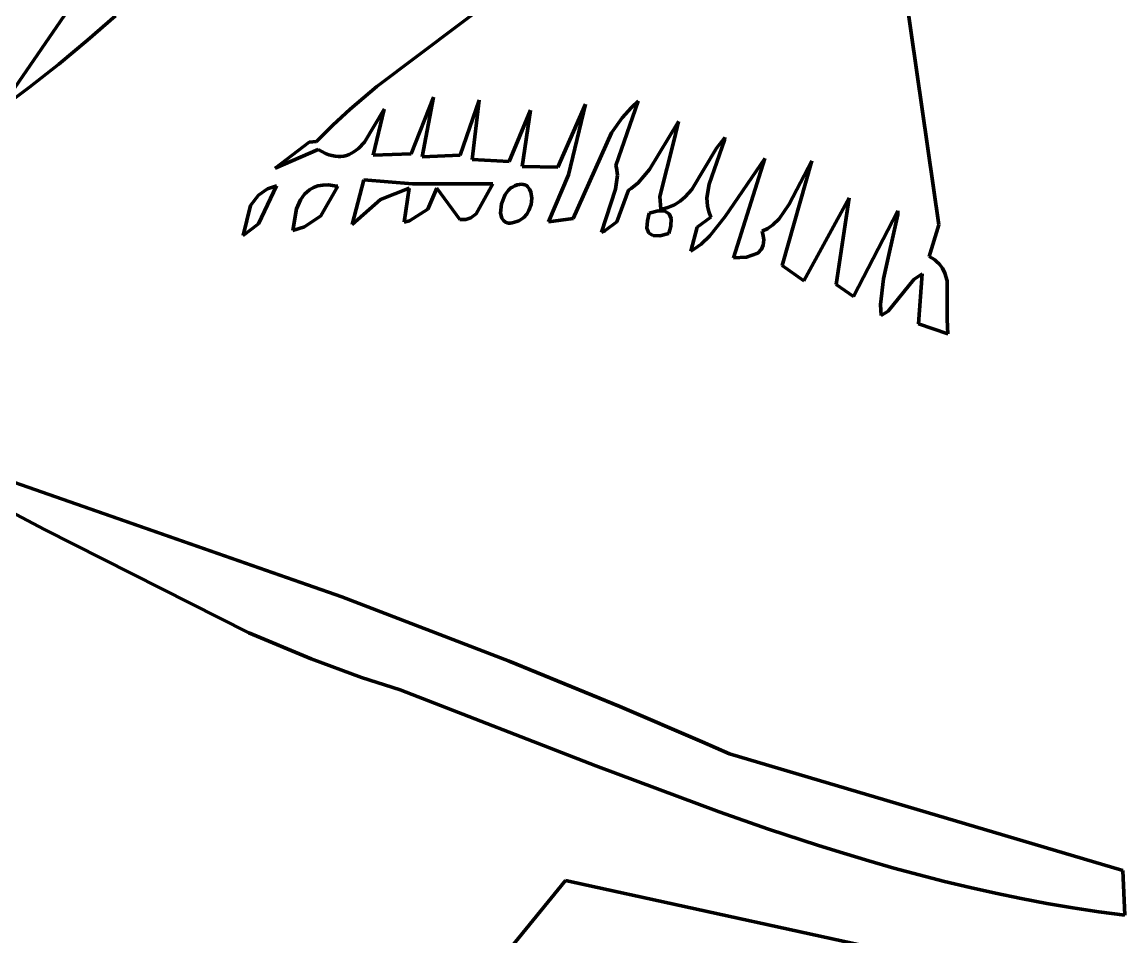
# Model space of a CAD drawing. Header units: millimetres. Extents: x 0 to 11.1, y 0 to 17.3.
# Drawn here: x 3.809 to 5.061, y 8.843 to 9.881 of the extents above; entities that cross this region are included whole.
import ezdxf

# ---------------------------------------------------------------- set-up
doc = ezdxf.new("R2010")
doc.units = ezdxf.units.MM
doc.layers.add('color#010101ff', color=7, linetype='CONTINUOUS', lineweight=100)
doc.layers.add('color#ffffffff', color=7, linetype='CONTINUOUS', lineweight=100)

msp = doc.modelspace()

# ---------------------------------------------------------------- linework, layer by layer
at = {"layer": 'color#010101ff'}
for p, q in [((3.9688, 10.0518), (3.7832, 9.7821)), ((4.361, 9.9208), (4.2115, 9.808)), ((4.8496, 9.6511), (4.8099, 9.9251)), ((3.883, 9.8606), (3.9149, 9.8884)), ((3.8505, 9.8336), (3.883, 9.8606)), ((3.8172, 9.8074), (3.8505, 9.8336)), ((3.7832, 9.7821), (3.8172, 9.8074)), ((4.2115, 9.808), (4.1811, 9.7823)), ((4.2505, 9.7316), (4.2757, 9.7961)), ((4.2757, 9.7961), (4.2631, 9.7284)), ((4.306, 9.7302), (4.3276, 9.7927)), ((4.3276, 9.7927), (4.3196, 9.7253)), ((4.1811, 9.7823), (4.1616, 9.7644)), ((4.1975, 9.7451), (4.2198, 9.7822)), ((4.2198, 9.7822), (4.2074, 9.73)), ((4.3617, 9.7228), (4.3858, 9.7811)), ((4.3858, 9.7811), (4.3766, 9.7172)), ((4.4168, 9.7167), (4.4482, 9.7882)), ((4.4482, 9.7882), (4.4289, 9.708)), ((4.5082, 9.7915), (4.4829, 9.7185)), ((4.4899, 9.7727), (4.5004, 9.7844)), ((4.5004, 9.7844), (4.5082, 9.7915)), ((4.478, 9.7555), (4.4899, 9.7727)), ((4.521, 9.714), (4.554, 9.7682)), ((4.554, 9.7682), (4.5489, 9.7477)), ((4.1616, 9.7644), (4.1429, 9.7458)), ((4.4342, 9.6584), (4.478, 9.7555)), ((4.1346, 9.7448), (4.0962, 9.7153)), ((4.1429, 9.7458), (4.1346, 9.7448)), ((4.1905, 9.7378), (4.1975, 9.7451)), ((4.5489, 9.7477), (4.5327, 9.6831)), ((4.6061, 9.7471), (4.5889, 9.6972)), ((4.5971, 9.7382), (4.6066, 9.7503)), ((4.6066, 9.7503), (4.6061, 9.7471)), ((4.0962, 9.7153), (4.1449, 9.7366)), ((4.1449, 9.7366), (4.149, 9.7342)), ((4.149, 9.7342), (4.153, 9.7322)), ((4.153, 9.7322), (4.1568, 9.7307)), ((4.1568, 9.7307), (4.1605, 9.7296)), ((4.1605, 9.7296), (4.1641, 9.7289)), ((4.1707, 9.7287), (4.1739, 9.7291)), ((4.1739, 9.7291), (4.1769, 9.7299)), ((4.1769, 9.7299), (4.1799, 9.7309)), ((4.1799, 9.7309), (4.1854, 9.7339)), ((4.1854, 9.7339), (4.1905, 9.7378)), ((4.2074, 9.73), (4.2505, 9.7316)), ((4.2631, 9.7284), (4.306, 9.7302)), ((4.569, 9.691), (4.5971, 9.7382)), ((4.1641, 9.7289), (4.1675, 9.7286)), ((4.1675, 9.7286), (4.1707, 9.7287)), ((4.3196, 9.7253), (4.3617, 9.7228)), ((4.3766, 9.7172), (4.4168, 9.7167)), ((4.4829, 9.7185), (4.4836, 9.7156)), ((4.6069, 9.6604), (4.6518, 9.7264)), ((4.6518, 9.7264), (4.6165, 9.6136)), ((4.7055, 9.7237), (4.6717, 9.6051)), ((4.6795, 9.6747), (4.7055, 9.7237)), ((4.4289, 9.708), (4.4065, 9.6544)), ((4.4846, 9.7073), (4.4823, 9.6915)), ((4.4836, 9.7156), (4.4846, 9.7073)), ((4.5083, 9.6987), (4.521, 9.714)), ((4.0872, 9.6919), (4.077, 9.6848)), ((4.0771, 9.6523), (4.0974, 9.6954)), ((4.0974, 9.6954), (4.0872, 9.6919)), ((4.1395, 9.6934), (4.1351, 9.6909)), ((4.1446, 9.6952), (4.1395, 9.6934)), ((4.1503, 9.6962), (4.1446, 9.6952)), ((4.1478, 9.6614), (4.1673, 9.6948)), ((4.1566, 9.6963), (4.1503, 9.6962)), ((4.1635, 9.6955), (4.1566, 9.6963)), ((4.1673, 9.6948), (4.1635, 9.6955)), ((4.1966, 9.7021), (4.1836, 9.6516)), ((4.2519, 9.6977), (4.1966, 9.7021)), ((4.2156, 9.68), (4.2483, 9.6926)), ((4.2483, 9.6926), (4.2425, 9.654)), ((4.3433, 9.6977), (4.2519, 9.6977)), ((4.2693, 9.669), (4.2794, 9.6928)), ((4.2794, 9.6928), (4.3055, 9.6572)), ((4.3241, 9.6635), (4.3433, 9.6977)), ((4.3637, 9.693), (4.3608, 9.6905)), ((4.3653, 9.6938), (4.3637, 9.693)), ((4.3682, 9.6953), (4.3653, 9.6938)), ((4.3709, 9.6963), (4.3682, 9.6953)), ((4.3734, 9.6969), (4.3709, 9.6963)), ((4.3756, 9.6971), (4.3734, 9.6969)), ((4.3777, 9.697), (4.3756, 9.6971)), ((4.3795, 9.6965), (4.3777, 9.697)), ((4.3812, 9.6957), (4.3795, 9.6965)), ((4.3826, 9.6946), (4.3812, 9.6957)), ((4.3849, 9.6917), (4.3826, 9.6946)), ((4.3864, 9.688), (4.3849, 9.6917)), ((4.4973, 9.6904), (4.5003, 9.6923)), ((4.5003, 9.6923), (4.5083, 9.6987)), ((4.5889, 9.6972), (4.5862, 9.6817)), ((4.077, 9.6848), (4.0682, 9.6732)), ((4.1248, 9.6795), (4.1203, 9.6693)), ((4.1293, 9.6858), (4.1248, 9.6795)), ((4.1351, 9.6909), (4.1293, 9.6858)), ((4.1836, 9.6516), (4.2156, 9.68)), ((4.357, 9.6855), (4.3528, 9.675)), ((4.3608, 9.6905), (4.357, 9.6855)), ((4.3873, 9.6814), (4.3864, 9.688)), ((4.3865, 9.6742), (4.3873, 9.6814)), ((4.4823, 9.6915), (4.4664, 9.6428)), ((4.4841, 9.6545), (4.4973, 9.6904)), ((4.5327, 9.6831), (4.5337, 9.6689)), ((4.5558, 9.6779), (4.5615, 9.6827)), ((4.5615, 9.6827), (4.569, 9.691)), ((4.5862, 9.6817), (4.5867, 9.6723)), ((4.6961, 9.5875), (4.7476, 9.6819)), ((4.7476, 9.6819), (4.7329, 9.5833)), ((4.0682, 9.6732), (4.0598, 9.6389)), ((4.1203, 9.6693), (4.1162, 9.6448)), ((4.2487, 9.6556), (4.2693, 9.669)), ((4.3528, 9.675), (4.352, 9.6643)), ((4.3817, 9.663), (4.3841, 9.6672)), ((4.3841, 9.6672), (4.3865, 9.6742)), ((4.531, 9.6668), (4.5208, 9.6642)), ((4.5386, 9.6666), (4.531, 9.6668)), ((4.5337, 9.6689), (4.538, 9.6697)), ((4.538, 9.6697), (4.542, 9.6709)), ((4.5434, 9.6637), (4.5386, 9.6666)), ((4.542, 9.6709), (4.5457, 9.6723)), ((4.5457, 9.6723), (4.5493, 9.6739)), ((4.5493, 9.6739), (4.5558, 9.6779)), ((4.5867, 9.6723), (4.5882, 9.6661)), ((4.6683, 9.6578), (4.6795, 9.6747)), ((4.7528, 9.5696), (4.8031, 9.667)), ((4.8031, 9.667), (4.8029, 9.6628)), ((4.1292, 9.6487), (4.1478, 9.6614)), ((4.2425, 9.654), (4.2487, 9.6556)), ((4.3055, 9.6572), (4.3079, 9.657)), ((4.3079, 9.657), (4.3124, 9.6572)), ((4.3124, 9.6572), (4.318, 9.659)), ((4.318, 9.659), (4.3241, 9.6635)), ((4.352, 9.6643), (4.3534, 9.6588)), ((4.3534, 9.6588), (4.3552, 9.656)), ((4.3552, 9.656), (4.3577, 9.6541)), ((4.3577, 9.6541), (4.3593, 9.6535)), ((4.3652, 9.6534), (4.3677, 9.654)), ((4.3677, 9.654), (4.3703, 9.655)), ((4.3703, 9.655), (4.3726, 9.6557)), ((4.3726, 9.6557), (4.3747, 9.6567)), ((4.3747, 9.6567), (4.3785, 9.6595)), ((4.3785, 9.6595), (4.3817, 9.663)), ((4.4065, 9.6544), (4.4342, 9.6584)), ((4.4707, 9.6446), (4.4841, 9.6545)), ((4.5186, 9.6557), (4.5181, 9.6474)), ((4.5208, 9.6642), (4.5186, 9.6557)), ((4.5456, 9.6581), (4.5434, 9.6637)), ((4.5451, 9.6497), (4.5456, 9.6581)), ((4.5908, 9.6599), (4.5752, 9.6484)), ((4.5882, 9.6661), (4.5908, 9.6599)), ((4.5897, 9.6386), (4.6069, 9.6604)), ((4.6611, 9.6509), (4.6683, 9.6578)), ((4.8029, 9.6628), (4.7867, 9.5896)), ((4.0598, 9.6389), (4.0771, 9.6523)), ((4.1162, 9.6448), (4.1292, 9.6487)), ((4.3593, 9.6535), (4.3611, 9.6531)), ((4.3611, 9.6531), (4.363, 9.6531)), ((4.363, 9.6531), (4.3652, 9.6534)), ((4.4664, 9.6428), (4.4707, 9.6446)), ((4.5181, 9.6474), (4.5203, 9.6418)), ((4.5203, 9.6418), (4.5252, 9.6389)), ((4.5428, 9.6411), (4.5451, 9.6497)), ((4.5752, 9.6484), (4.5681, 9.6212)), ((4.6491, 9.6439), (4.6555, 9.647)), ((4.6502, 9.6386), (4.6491, 9.6439)), ((4.6555, 9.647), (4.6611, 9.6509)), ((4.8386, 9.6151), (4.8496, 9.6511)), ((4.5252, 9.6389), (4.5327, 9.6387)), ((4.5327, 9.6387), (4.5428, 9.6411)), ((4.5721, 9.6237), (4.5796, 9.6292)), ((4.5796, 9.6292), (4.5897, 9.6386)), ((4.6501, 9.6281), (4.6507, 9.6339)), ((4.6507, 9.6339), (4.6502, 9.6386)), ((4.5681, 9.6212), (4.5721, 9.6237)), ((4.631, 9.6142), (4.644, 9.6188)), ((4.644, 9.6188), (4.6483, 9.6234)), ((4.6483, 9.6234), (4.6501, 9.6281)), ((4.6165, 9.6136), (4.631, 9.6142)), ((4.6717, 9.6051), (4.6961, 9.5875)), ((4.8418, 9.6133), (4.8386, 9.6151)), ((4.8448, 9.6113), (4.8418, 9.6133)), ((4.8474, 9.6092), (4.8448, 9.6113)), ((4.8497, 9.6069), (4.8474, 9.6092)), ((4.8535, 9.6019), (4.8497, 9.6069)), ((4.8212, 9.5891), (4.8306, 9.5953)), ((4.8306, 9.5953), (4.8264, 9.5388)), ((4.8563, 9.5964), (4.8535, 9.6019)), ((4.8588, 9.5874), (4.8563, 9.5964)), ((4.7329, 9.5833), (4.7528, 9.5696)), ((4.7867, 9.5896), (4.7833, 9.5608)), ((4.792, 9.5531), (4.8212, 9.5891)), ((4.8588, 9.5435), (4.8588, 9.5874)), ((4.7833, 9.5608), (4.7841, 9.5481)), ((4.7841, 9.5481), (4.792, 9.5531)), ((4.8596, 9.5272), (4.8588, 9.5435)), ((4.8264, 9.5388), (4.8596, 9.5272)), ((4.1719, 9.2287), (3.692, 9.3962)), ((3.7052, 9.3727), (3.8342, 9.3054)), ((3.8342, 9.3054), (4.0663, 9.188)), ((4.3618, 9.1557), (4.1719, 9.2287)), ((4.0663, 9.188), (4.1368, 9.1584)), ((4.1368, 9.1584), (4.1942, 9.1373)), ((4.4873, 9.1044), (4.3618, 9.1557)), ((4.1942, 9.1373), (4.238, 9.1233)), ((4.238, 9.1233), (4.4601, 9.0369)), ((4.5808, 9.0643), (4.4873, 9.1044)), ((4.6118, 9.0506), (4.5808, 9.0643)), ((5.0585, 8.9181), (4.6118, 9.0506)), ((4.4601, 9.0369), (4.6, 8.9847)), ((4.6, 8.9847), (4.6563, 8.9651)), ((4.6563, 8.9651), (4.7129, 8.9466)), ((4.7129, 8.9466), (4.7414, 8.9377)), ((4.7414, 8.9377), (4.7699, 8.9292)), ((4.7699, 8.9292), (4.7985, 8.921)), ((4.7985, 8.921), (4.8272, 8.9132)), ((5.0608, 8.8674), (5.0585, 8.9181)), ((4.4257, 8.9069), (4.3521, 8.8169)), ((4.8515, 8.8139), (4.4257, 8.9069)), ((4.8272, 8.9132), (4.856, 8.9058)), ((4.856, 8.9058), (4.8849, 8.8989)), ((4.8849, 8.8989), (4.9139, 8.8924)), ((4.9139, 8.8924), (4.943, 8.8863)), ((4.943, 8.8863), (4.9723, 8.8808)), ((4.9723, 8.8808), (5.0017, 8.8758)), ((5.0017, 8.8758), (5.0312, 8.8713)), ((5.0312, 8.8713), (5.0608, 8.8674))]:
    msp.add_line(p, q, dxfattribs=at)
at = {"layer": 'color#ffffffff'}
for p, q in [((3.7832, 9.7821), (3.9688, 10.0518)), ((4.2115, 9.808), (4.361, 9.9208)), ((4.8099, 9.9251), (4.8496, 9.6511)), ((3.9149, 9.8884), (3.883, 9.8606)), ((3.883, 9.8606), (3.8505, 9.8336)), ((3.8505, 9.8336), (3.8172, 9.8074)), ((3.8172, 9.8074), (3.7832, 9.7821)), ((4.1811, 9.7823), (4.2115, 9.808)), ((4.2757, 9.7961), (4.2505, 9.7316)), ((4.2631, 9.7284), (4.2757, 9.7961)), ((4.3276, 9.7927), (4.306, 9.7302)), ((4.3196, 9.7253), (4.3276, 9.7927)), ((4.1616, 9.7644), (4.1811, 9.7823)), ((4.2198, 9.7822), (4.1975, 9.7451)), ((4.2074, 9.73), (4.2198, 9.7822)), ((4.3858, 9.7811), (4.3617, 9.7228)), ((4.3766, 9.7172), (4.3858, 9.7811)), ((4.4482, 9.7882), (4.4168, 9.7167)), ((4.4289, 9.708), (4.4482, 9.7882)), ((4.4829, 9.7185), (4.5082, 9.7915)), ((4.5004, 9.7844), (4.4899, 9.7727)), ((4.5082, 9.7915), (4.5004, 9.7844)), ((4.4899, 9.7727), (4.478, 9.7555)), ((4.554, 9.7682), (4.521, 9.714)), ((4.5489, 9.7477), (4.554, 9.7682)), ((4.1429, 9.7458), (4.1616, 9.7644)), ((4.478, 9.7555), (4.4342, 9.6584)), ((4.0962, 9.7153), (4.1346, 9.7448)), ((4.1346, 9.7448), (4.1429, 9.7458)), ((4.1975, 9.7451), (4.1905, 9.7378)), ((4.5327, 9.6831), (4.5489, 9.7477)), ((4.5889, 9.6972), (4.6061, 9.7471)), ((4.6066, 9.7503), (4.5971, 9.7382)), ((4.6061, 9.7471), (4.6066, 9.7503)), ((4.1449, 9.7366), (4.0962, 9.7153)), ((4.149, 9.7342), (4.1449, 9.7366)), ((4.153, 9.7322), (4.149, 9.7342)), ((4.1568, 9.7307), (4.153, 9.7322)), ((4.1605, 9.7296), (4.1568, 9.7307)), ((4.1641, 9.7289), (4.1605, 9.7296)), ((4.1739, 9.7291), (4.1707, 9.7287)), ((4.1769, 9.7299), (4.1739, 9.7291)), ((4.1799, 9.7309), (4.1769, 9.7299)), ((4.1854, 9.7339), (4.1799, 9.7309)), ((4.1905, 9.7378), (4.1854, 9.7339)), ((4.2505, 9.7316), (4.2074, 9.73)), ((4.306, 9.7302), (4.2631, 9.7284)), ((4.5971, 9.7382), (4.569, 9.691)), ((4.1675, 9.7286), (4.1641, 9.7289)), ((4.1707, 9.7287), (4.1675, 9.7286)), ((4.3617, 9.7228), (4.3196, 9.7253)), ((4.4168, 9.7167), (4.3766, 9.7172)), ((4.4836, 9.7156), (4.4829, 9.7185)), ((4.6518, 9.7264), (4.6069, 9.6604)), ((4.6165, 9.6136), (4.6518, 9.7264)), ((4.6717, 9.6051), (4.7055, 9.7237)), ((4.7055, 9.7237), (4.6795, 9.6747)), ((4.4065, 9.6544), (4.4289, 9.708)), ((4.4823, 9.6915), (4.4846, 9.7073)), ((4.4846, 9.7073), (4.4836, 9.7156)), ((4.521, 9.714), (4.5083, 9.6987)), ((4.077, 9.6848), (4.0872, 9.6919)), ((4.0974, 9.6954), (4.0771, 9.6523)), ((4.0872, 9.6919), (4.0974, 9.6954)), ((4.1351, 9.6909), (4.1395, 9.6934)), ((4.1395, 9.6934), (4.1446, 9.6952)), ((4.1446, 9.6952), (4.1503, 9.6962)), ((4.1673, 9.6948), (4.1478, 9.6614)), ((4.1503, 9.6962), (4.1566, 9.6963)), ((4.1566, 9.6963), (4.1635, 9.6955)), ((4.1635, 9.6955), (4.1673, 9.6948)), ((4.1836, 9.6516), (4.1966, 9.7021)), ((4.1966, 9.7021), (4.2519, 9.6977)), ((4.2483, 9.6926), (4.2156, 9.68)), ((4.2425, 9.654), (4.2483, 9.6926)), ((4.2519, 9.6977), (4.3433, 9.6977)), ((4.2794, 9.6928), (4.2693, 9.669)), ((4.3055, 9.6572), (4.2794, 9.6928)), ((4.3433, 9.6977), (4.3241, 9.6635)), ((4.3608, 9.6905), (4.3637, 9.693)), ((4.3637, 9.693), (4.3653, 9.6938)), ((4.3653, 9.6938), (4.3682, 9.6953)), ((4.3682, 9.6953), (4.3709, 9.6963)), ((4.3709, 9.6963), (4.3734, 9.6969)), ((4.3734, 9.6969), (4.3756, 9.6971)), ((4.3756, 9.6971), (4.3777, 9.697)), ((4.3777, 9.697), (4.3795, 9.6965)), ((4.3795, 9.6965), (4.3812, 9.6957)), ((4.3812, 9.6957), (4.3826, 9.6946)), ((4.3826, 9.6946), (4.3849, 9.6917)), ((4.3849, 9.6917), (4.3864, 9.688)), ((4.5003, 9.6923), (4.4973, 9.6904)), ((4.5083, 9.6987), (4.5003, 9.6923)), ((4.5862, 9.6817), (4.5889, 9.6972)), ((4.0682, 9.6732), (4.077, 9.6848)), ((4.1203, 9.6693), (4.1248, 9.6795)), ((4.1248, 9.6795), (4.1293, 9.6858)), ((4.1293, 9.6858), (4.1351, 9.6909)), ((4.2156, 9.68), (4.1836, 9.6516)), ((4.3528, 9.675), (4.357, 9.6855)), ((4.357, 9.6855), (4.3608, 9.6905)), ((4.3864, 9.688), (4.3873, 9.6814)), ((4.3873, 9.6814), (4.3865, 9.6742)), ((4.4664, 9.6428), (4.4823, 9.6915)), ((4.4973, 9.6904), (4.4841, 9.6545)), ((4.5337, 9.6689), (4.5327, 9.6831)), ((4.5615, 9.6827), (4.5558, 9.6779)), ((4.569, 9.691), (4.5615, 9.6827)), ((4.5867, 9.6723), (4.5862, 9.6817)), ((4.7476, 9.6819), (4.6961, 9.5875)), ((4.7329, 9.5833), (4.7476, 9.6819)), ((4.0598, 9.6389), (4.0682, 9.6732)), ((4.1162, 9.6448), (4.1203, 9.6693)), ((4.2693, 9.669), (4.2487, 9.6556)), ((4.352, 9.6643), (4.3528, 9.675)), ((4.3841, 9.6672), (4.3817, 9.663)), ((4.3865, 9.6742), (4.3841, 9.6672)), ((4.5208, 9.6642), (4.531, 9.6668)), ((4.531, 9.6668), (4.5386, 9.6666)), ((4.538, 9.6697), (4.5337, 9.6689)), ((4.542, 9.6709), (4.538, 9.6697)), ((4.5386, 9.6666), (4.5434, 9.6637)), ((4.5457, 9.6723), (4.542, 9.6709)), ((4.5493, 9.6739), (4.5457, 9.6723)), ((4.5558, 9.6779), (4.5493, 9.6739)), ((4.5882, 9.6661), (4.5867, 9.6723)), ((4.6795, 9.6747), (4.6683, 9.6578)), ((4.8031, 9.667), (4.7528, 9.5696)), ((4.8029, 9.6628), (4.8031, 9.667)), ((4.1478, 9.6614), (4.1292, 9.6487)), ((4.2487, 9.6556), (4.2425, 9.654)), ((4.3079, 9.657), (4.3055, 9.6572)), ((4.3124, 9.6572), (4.3079, 9.657)), ((4.318, 9.659), (4.3124, 9.6572)), ((4.3241, 9.6635), (4.318, 9.659)), ((4.3534, 9.6588), (4.352, 9.6643)), ((4.3552, 9.656), (4.3534, 9.6588)), ((4.3577, 9.6541), (4.3552, 9.656)), ((4.3593, 9.6535), (4.3577, 9.6541)), ((4.3677, 9.654), (4.3652, 9.6534)), ((4.3703, 9.655), (4.3677, 9.654)), ((4.3726, 9.6557), (4.3703, 9.655)), ((4.3747, 9.6567), (4.3726, 9.6557)), ((4.3785, 9.6595), (4.3747, 9.6567)), ((4.3817, 9.663), (4.3785, 9.6595)), ((4.4342, 9.6584), (4.4065, 9.6544)), ((4.4841, 9.6545), (4.4707, 9.6446)), ((4.5181, 9.6474), (4.5186, 9.6557)), ((4.5186, 9.6557), (4.5208, 9.6642)), ((4.5434, 9.6637), (4.5456, 9.6581)), ((4.5456, 9.6581), (4.5451, 9.6497)), ((4.5752, 9.6484), (4.5908, 9.6599)), ((4.5908, 9.6599), (4.5882, 9.6661)), ((4.6069, 9.6604), (4.5897, 9.6386)), ((4.6683, 9.6578), (4.6611, 9.6509)), ((4.7867, 9.5896), (4.8029, 9.6628)), ((4.0771, 9.6523), (4.0598, 9.6389)), ((4.1292, 9.6487), (4.1162, 9.6448)), ((4.3611, 9.6531), (4.3593, 9.6535)), ((4.363, 9.6531), (4.3611, 9.6531)), ((4.3652, 9.6534), (4.363, 9.6531)), ((4.4707, 9.6446), (4.4664, 9.6428)), ((4.5203, 9.6418), (4.5181, 9.6474)), ((4.5252, 9.6389), (4.5203, 9.6418)), ((4.5451, 9.6497), (4.5428, 9.6411)), ((4.5681, 9.6212), (4.5752, 9.6484)), ((4.6555, 9.647), (4.6491, 9.6439)), ((4.6491, 9.6439), (4.6502, 9.6386)), ((4.6611, 9.6509), (4.6555, 9.647)), ((4.8496, 9.6511), (4.8386, 9.6151)), ((4.5327, 9.6387), (4.5252, 9.6389)), ((4.5428, 9.6411), (4.5327, 9.6387)), ((4.5796, 9.6292), (4.5721, 9.6237)), ((4.5897, 9.6386), (4.5796, 9.6292)), ((4.6507, 9.6339), (4.6501, 9.6281)), ((4.6502, 9.6386), (4.6507, 9.6339)), ((4.5721, 9.6237), (4.5681, 9.6212)), ((4.644, 9.6188), (4.631, 9.6142)), ((4.6483, 9.6234), (4.644, 9.6188)), ((4.6501, 9.6281), (4.6483, 9.6234)), ((4.631, 9.6142), (4.6165, 9.6136)), ((4.6961, 9.5875), (4.6717, 9.6051)), ((4.8386, 9.6151), (4.8418, 9.6133)), ((4.8418, 9.6133), (4.8448, 9.6113)), ((4.8448, 9.6113), (4.8474, 9.6092)), ((4.8474, 9.6092), (4.8497, 9.6069)), ((4.8497, 9.6069), (4.8535, 9.6019)), ((4.8306, 9.5953), (4.8212, 9.5891)), ((4.8264, 9.5388), (4.8306, 9.5953)), ((4.8535, 9.6019), (4.8563, 9.5964)), ((4.8563, 9.5964), (4.8588, 9.5874)), ((4.7528, 9.5696), (4.7329, 9.5833)), ((4.7833, 9.5608), (4.7867, 9.5896)), ((4.8212, 9.5891), (4.792, 9.5531)), ((4.8588, 9.5874), (4.8588, 9.5435)), ((4.7841, 9.5481), (4.7833, 9.5608)), ((4.792, 9.5531), (4.7841, 9.5481)), ((4.8588, 9.5435), (4.8596, 9.5272)), ((4.8596, 9.5272), (4.8264, 9.5388)), ((3.692, 9.3962), (4.1719, 9.2287)), ((3.8342, 9.3054), (3.7052, 9.3727)), ((4.0663, 9.188), (3.8342, 9.3054)), ((4.1719, 9.2287), (4.3618, 9.1557)), ((4.1368, 9.1584), (4.0663, 9.188)), ((4.1942, 9.1373), (4.1368, 9.1584)), ((4.3618, 9.1557), (4.4873, 9.1044)), ((4.238, 9.1233), (4.1942, 9.1373)), ((4.4601, 9.0369), (4.238, 9.1233)), ((4.4873, 9.1044), (4.5808, 9.0643)), ((4.5808, 9.0643), (4.6118, 9.0506)), ((4.6118, 9.0506), (5.0585, 8.9181)), ((4.6, 8.9847), (4.4601, 9.0369)), ((4.6563, 8.9651), (4.6, 8.9847)), ((4.7129, 8.9466), (4.6563, 8.9651)), ((4.7414, 8.9377), (4.7129, 8.9466)), ((4.7699, 8.9292), (4.7414, 8.9377)), ((4.7985, 8.921), (4.7699, 8.9292)), ((4.8272, 8.9132), (4.7985, 8.921)), ((5.0585, 8.9181), (5.0608, 8.8674)), ((4.3521, 8.8169), (4.4257, 8.9069)), ((4.4257, 8.9069), (4.8515, 8.8139)), ((4.856, 8.9058), (4.8272, 8.9132)), ((4.8849, 8.8989), (4.856, 8.9058)), ((4.9139, 8.8924), (4.8849, 8.8989)), ((4.943, 8.8863), (4.9139, 8.8924)), ((4.9723, 8.8808), (4.943, 8.8863)), ((5.0017, 8.8758), (4.9723, 8.8808)), ((5.0312, 8.8713), (5.0017, 8.8758)), ((5.0608, 8.8674), (5.0312, 8.8713))]:
    msp.add_line(p, q, dxfattribs=at)

doc.saveas('drawing.dxf')
